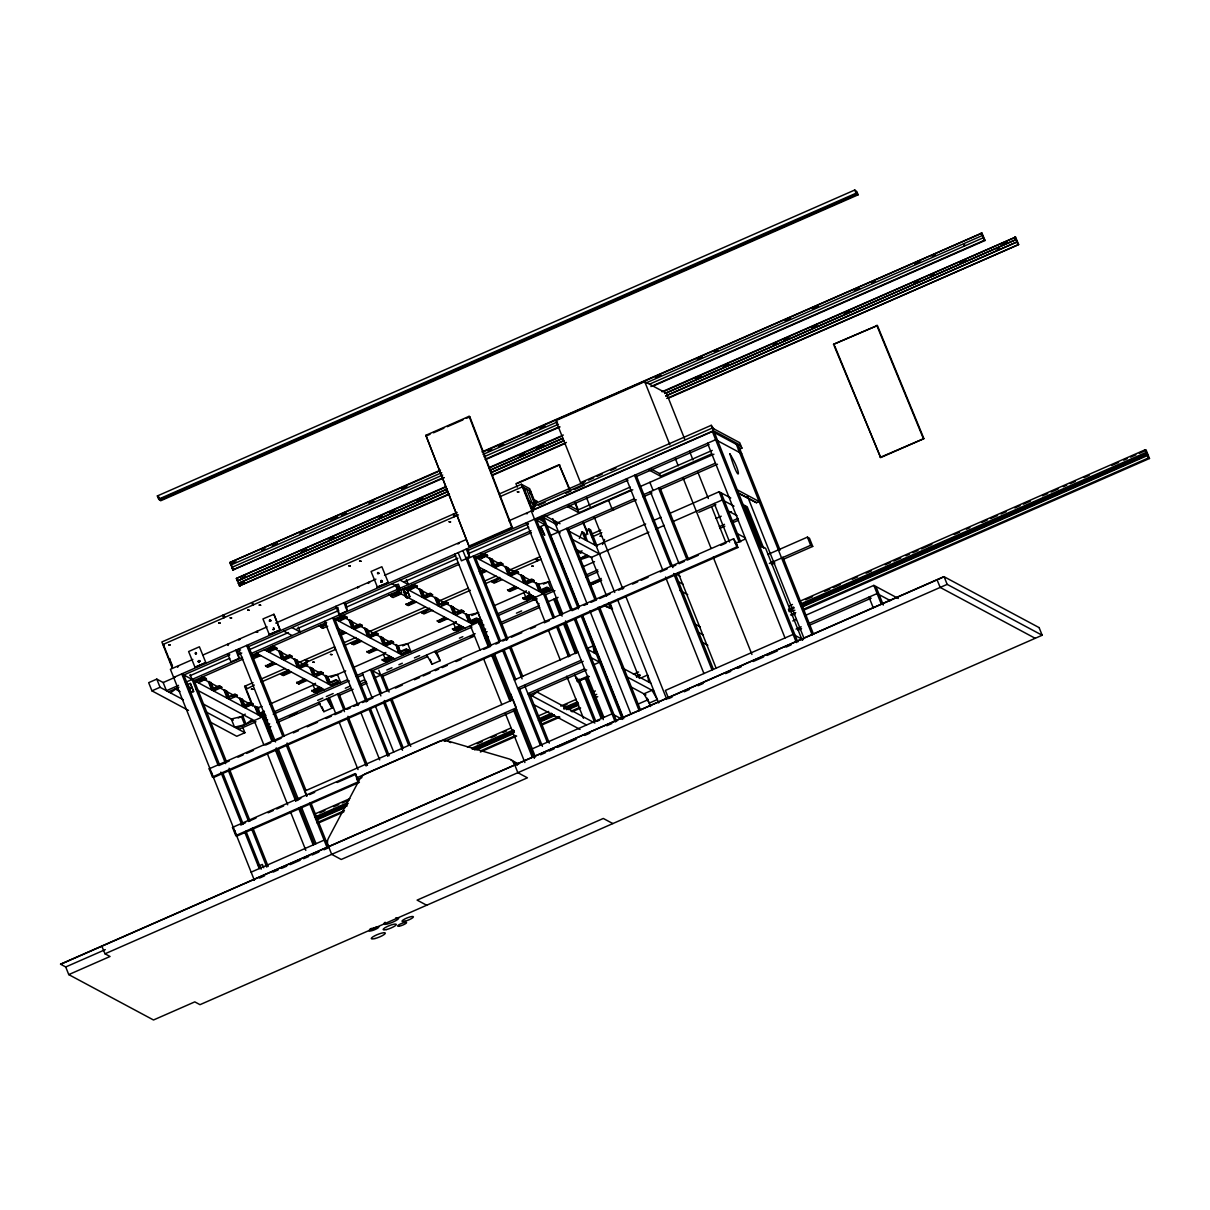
<?xml version="1.0" encoding="UTF-8"?>
<svg xmlns="http://www.w3.org/2000/svg" width="1210" height="1210" viewBox="0 0 1210 1210"><rect width="100%" height="100%" fill="white"/><g stroke="black" fill="none" stroke-linecap="round" stroke-linejoin="round"><path stroke-width="1.5" d="M190.62 688.626L190.862 687.522M195.082 653.461L195.718 652.614M196.08 654.02L196.307 652.961M196.534 653.43L195.551 652.523M199.786 661.28L199.226 662.263M377.384 573.132L378.004 572.617M398.196 588.332C398.892 590.994 396.683 589.391 398.71 589.452M406.197 593.263L407.452 593.293L406.288 593.157M487.63 636.899L486.859 635.946L487.796 636.657M190.167 687.719L190.545 688.687M257.791 632.27L257.034 631.257L256.444 632.285M270.692 620.73L269.391 621.108L269.875 620.049M274.125 628.913L272.658 629.563M382.254 581.481L381.468 582.297M526.048 513.63L527.484 513.6M169.476 658.784L169.914 659.556L169.748 658.784M535.077 504.842L529.36 490.549M543.366 518.924L544.757 515.581M579.348 538.495L582.131 531.795L584.203 532.899L587.455 541.067M585.065 537.164L588.544 528.8L590.616 529.904L597.12 546.239L568.609 530.978M602.519 544.47L604.607 539.448M196.307 653.521L195.521 654.035M269.573 620.291L269.694 621.335M380.802 580.921C379.834 583.477 384.296 581.738 381.483 580.452M432.908 610.49L431.577 610.505M270.586 621.32L270.601 620.14L269.543 620.064M270.632 730.795L271.176 730.553M487.101 636.853L487.887 636.702M170.565 692.922L176.6 688.248M196.247 681.654L202.282 676.995M266.533 650.829L272.568 646.155M336.819 619.989L342.853 615.33M245.237 714.097L242.817 715.972L246.069 724.14L252.103 719.466M407.089 589.164L413.139 584.49M315.523 683.272L313.103 685.132L316.354 693.315L322.389 688.641M477.375 558.324L483.425 553.666M385.793 652.447L383.388 654.308L386.64 662.475L392.675 657.817M456.079 621.607L453.674 623.483L456.911 631.65L462.961 626.977M526.365 590.783L523.945 592.643L527.197 600.81L533.247 596.152L524.958 599.615L522.886 598.511L530.056 594.564L528.861 591.569M532.097 695.841L538.148 691.182M964.536 245.69C963.236 244.42 965.777 244.692 964.143 245.675M377.671 572.633L379.002 573.192M381.18 580.618L380.969 582.222M270.964 730.643L270.707 731.581M159.296 499.715L157.345 495.949L854.774 190.015L856.861 191.603L858.102 194.825L160.673 500.758L158.298 497.688L158.661 498.626L159.296 499.715L857.376 193.66L855.727 191.755L856.725 193.766L855.999 193.237L854.774 190.015M158.571 499.17L855.999 193.237M159.962 500.214L857.391 194.281L858.102 194.825M425.859 435.298L469.117 416.316L469.843 416.845L512.495 527.862L469.253 546.844L425.859 435.298L468.572 545.075M426.586 435.812L430.049 434.299M433.513 432.787L443.889 428.219M447.352 426.707L462.916 419.885M466.379 418.358L469.843 416.845M230.989 565.115L229.764 562.559L440.516 470.1M481.988 451.905L981.96 233.076L985.031 240.487L653.339 385.975M229.764 562.559L437.778 471.779M482.699 452.086L981.96 233.076M684.603 438.867L666.468 393.28L644.733 381.649L555.874 420.626L580.981 483.758M232.426 568.579L230.535 564.026L235.935 561.803M261.844 550.429L265.293 548.917M272.205 545.892L277.392 543.608M299.853 533.761L305.026 531.492M330.95 520.118L337.847 517.093M341.311 515.566L346.499 513.297M368.944 503.451L374.132 501.182M401.78 489.052L406.953 486.783M488.159 451.164L491.608 449.636M498.52 446.611L503.708 444.342M526.153 434.481L531.341 432.212M539.978 428.431L545.165 426.147M655.729 377.656L660.917 375.372M697.187 359.461L702.375 357.192M714.46 351.883L717.923 350.371M785.29 320.816L790.478 318.548M812.938 308.686L818.126 306.417M854.396 290.506L859.584 288.222M871.669 282.928L875.133 281.401M914.866 263.977L920.039 261.708M932.139 256.399L935.587 254.887M230.807 565.07L441.756 472.671M483.032 454.431L557.508 421.897M645.414 383.207L982.49 235.466L981.25 232.895M444.312 477.678L232.834 569.955L231.775 567.445L442.739 475.031M484 456.79L558.476 424.256M649.846 384.039L983.276 237.78L985.031 240.487M232.834 569.955L443.586 477.511M485.059 459.316L559.338 426.737M650.904 386.565L984.32 240.306M485.77 459.498L560.048 426.903M446.913 489.203L237.402 580.997L236.343 578.471L445.688 486.647M488.931 467.665L563.331 435.04M661.946 391.783L1015.583 237.13L1018.654 244.541L669.19 397.833M236.343 578.471L446.399 486.813M489.657 467.831L560.593 436.719M664.396 391.193L1015.583 237.13M240.79 578.471L245.993 576.202M301.351 551.911L306.538 549.627M329.029 539.766L334.217 537.497M379.199 517.759L382.662 516.246M389.575 513.206L394.778 510.923M417.268 501.061L422.456 498.792M519.332 456.291L524.52 454.007M536.635 448.698L543.562 445.658M695.795 378.881L700.998 376.597M723.489 366.736L728.677 364.452M773.659 344.729L777.107 343.216M784.035 340.176L789.222 337.892M811.713 328.031L816.901 325.762M844.58 313.617L849.783 311.333M913.792 283.261L918.98 280.977M931.095 275.668L934.543 274.156M960.498 262.767L965.686 260.483M1002.016 244.556L1007.219 242.272M237.402 580.997L446.732 489.173M489.989 470.191L562.65 438.322M664.713 393.537L1016.113 239.535L1014.872 236.963M490.171 470.236L562.832 438.368M666.634 392.827L1016.113 239.535M449.47 494.224L239.414 585.882L238.37 583.356L447.715 491.532M490.958 472.55L563.618 440.682M665.697 395.897L1017.081 241.894L665.878 395.942M447.897 491.562L238.37 583.356M491.154 472.596L563.815 440.727M244.208 582.222L239.02 584.49L237.341 579.983M239.414 585.882L448.759 494.043M492.001 475.076L566.401 442.452M666.74 398.423L1018.654 244.541M492.727 475.243L565.388 443.374M517.351 487.131L515.914 483.652L559.171 464.685L569.774 489.218M833.539 344.321L877.371 325.52L923.911 438.625L880.653 457.592L833.539 344.321L877.371 325.52M518.228 483.077L559.746 464.852M224.757 616.389L222.685 615.285L161.868 641.966L172.364 668.374M455.202 515.309L453.13 514.205L252.421 602.247L253.45 604.818M457.183 512.42L453.81 513.902L454.839 516.489M499.427 493.892L521.389 484.257L529.662 488.689L535.425 503.178M458.454 514.885L162.881 644.537L164.227 645.263M499.942 496.69L522.417 486.844L530.691 491.275M195.007 667.285L188.609 651.54L199.408 646.79L205.821 662.551L195.007 667.285L205.821 662.551M269.346 634.675L262.948 618.93L273.929 614.272L280.16 629.941L269.165 634.584L280.16 629.941M377.475 587.243L371.077 571.498L381.876 566.749L388.289 582.509L377.293 587.152L388.289 582.509M583.235 484.65L582.161 481.928L711.238 425.315L713.703 428.779M534.941 506.854L533.852 504.131L585.156 481.625M588.574 480.128L593.702 477.874M597.12 476.377L602.247 474.123M610.793 470.372L615.92 468.119M538.359 505.356L545.196 502.347M565.72 493.347L570.848 491.094M574.266 489.596L584.521 485.104M741.896 448.169L739.779 444.887L713.401 430.76L533.64 509.607L532.551 506.884L712.312 428.037L739.733 442.709L741.896 448.169L738.448 449.681M192.844 659.435L170.398 669.281L254.387 880.32M203.204 654.897L267.092 626.871M275.729 623.074L375.871 579.151M384.508 575.37L465.668 539.766M508.835 520.829L712.387 431.531L738.433 445.477L780.072 550.111M163.456 682.682L156.801 679.112L148.679 682.667L151.931 690.849L188.533 710.436M468.527 546.315L511.785 527.348L512.495 527.862M173.65 677.449L715.639 439.699L741.685 453.644M175.268 677.222L163.168 682.531L166.42 690.698L178.52 685.389M182.649 675.528L229.371 655.034M248.398 646.684L336.652 607.964M345.304 604.168L455.746 555.723M467.786 550.444L527.999 524.036M628.02 480.158L536.605 520.255L572.194 609.719M670.839 566.477L634.554 475.273L636.611 476.377L709.09 444.599M151.931 690.849L160.053 687.28L183.33 699.758M395.579 585.322L398.362 584.173L401.614 592.356L398.831 593.49L395.579 585.322L396.956 586.063L400.208 594.231L398.831 593.49M189.94 675.74L229.688 658.3M238.34 654.519L241.788 653.007M248.715 649.967L288.464 632.527M297.1 628.731L338.588 610.536M345.5 607.511L395.625 585.519M404.276 581.723L457.864 558.218M468.225 553.681L528.725 527.136M651.404 469.147L659.556 473.518L712.236 450.407M239.081 658.346L235.829 650.178L237.901 651.283L239.081 658.346L230.959 661.9L227.722 653.733L229.779 654.852M335.851 606.301L339.087 614.468L347.209 610.914L346.03 603.851L343.958 602.746L347.209 610.914M469.525 557.265L466.273 549.098L468.346 550.202L469.525 557.265L461.418 560.82L458.166 552.652M568.14 504.888L577.805 510.06L630.183 487.086M185.432 682.364L242.469 657.348M251.105 653.551L458.469 562.589M466.757 558.959L531.054 530.751M538.389 527.53L544.878 524.686M409.842 596.712L406.515 588.499L409.842 596.712L407.15 597.906L405.758 597.165L402.854 588.846L404.14 589.542L407.392 597.71L406.106 597.014L402.854 588.846M168.493 691.817L178.868 687.265M242.802 659.208L194.175 680.549L226.285 761.226M251.438 655.427L326.639 622.439M334.384 619.036L458.817 564.465M474.365 557.644L531.387 532.627M649.226 470.13L660.645 476.241L711.616 453.886M567.626 506.748L578.879 512.783L631.257 489.808M190.908 692.755L193.615 691.576L190.363 683.408L187.656 684.588L186.279 683.847M402.507 588.998L403.898 589.739L406.59 588.544M196.822 680.776L204.263 677.509L206.32 678.613L198.485 682.848M251.695 656.697L257.639 654.096M268.59 649.286L274.534 646.684L276.878 648.469L268.771 652.024M327.698 626.175L322.828 628.308L320.771 627.203L326.443 623.906M338.876 618.461L344.82 615.845L347.164 617.629L339.057 621.199M401.221 593.913L393.114 597.483L391.042 596.364L398.211 592.431M407.679 588.272L415.106 585.02L417.178 586.124L409.343 590.359M477.95 557.447L485.392 554.18L487.464 555.299L479.614 559.534M632.8 489.793L555.254 523.824L587.122 603.896M639.545 486.844L713.93 454.219M196.413 681.744L204.52 678.19L206.592 679.294M252.103 657.317L258.592 654.474M266.699 650.919L274.806 647.365L276.878 648.469M320.771 627.203L325.626 625.071M336.985 620.08L345.092 616.525L347.164 617.629M391.042 596.364L399.164 592.809M407.271 589.255L415.378 585.701L417.45 586.805M477.557 558.43L485.664 554.861L487.736 555.98M200.376 681.23L206.32 678.613M255.249 657.151L259.711 655.2M269.18 651.04L276.606 647.789M340.948 619.565L346.892 616.949M395.821 595.486L400.283 593.535M409.736 589.391L417.178 586.124M481.519 557.901L487.464 555.299M252.557 659.132L260.664 655.578M213.474 688.505L211.084 682.516L208.347 681.699L211.599 689.866L219.706 686.312L221.763 687.431L213.656 690.986M283.76 657.68L281.37 651.691L278.618 650.874L281.87 659.042L289.992 655.487L292.049 656.591L283.942 660.146M354.031 626.841L351.656 620.851L348.904 620.049L352.155 628.217L360.262 624.647L362.334 625.767L354.227 629.321M424.317 596.016L421.942 590.026L419.189 589.209L422.441 597.377L430.548 593.823L432.62 594.927L424.513 598.496M494.603 565.191L492.213 559.186L489.475 558.385L492.727 566.552L500.834 562.998L502.906 564.102L494.799 567.656M189.531 692.014L191.165 692.559L187.913 684.391L186.612 683.695M492.213 559.186L493.498 564.389M634.327 498.732L550.384 535.546L579 607.465M642.782 495.011L715.443 463.143M567.445 530.071L636.399 499.836M643.145 496.871L651.933 493.014M687.129 560.033L658.512 488.114L660.584 489.218L717.515 464.247M221.763 687.431L219.434 685.631L211.992 688.898L209.012 681.411M275.835 663.715L267.728 667.27L265.655 666.15L272.825 662.218M279.298 650.572L282.278 658.058L289.719 654.807L292.049 656.591M340.131 632.694L343.096 631.378M362.334 625.767L359.99 623.967L352.564 627.234L349.584 619.747M416.406 602.051L408.299 605.605L406.227 604.501L413.381 600.553M419.87 588.922L422.85 596.409L430.276 593.142L432.62 594.927M479.205 571.68L483.667 569.728M502.906 564.102L500.562 562.317L493.136 565.569L490.156 558.082M265.655 666.15L273.762 662.596M339.178 633.904L344.048 631.771M406.227 604.501L414.334 600.931M481.368 571.528L484.62 570.107M214.064 690.002L221.506 686.751M265.383 665.47L267.455 666.589L271.917 664.623M291.776 655.911L284.35 659.178L282.278 658.058M342.203 633.798L345.168 632.497M354.636 628.338L362.062 625.086M405.955 603.82L408.027 604.924L415.454 601.657M427.886 596.212L424.922 597.513L422.85 596.409M482.76 572.133L485.739 570.833M495.192 566.688L498.172 565.372M341.25 635.008L346.12 632.875M480.204 574.054L486.692 571.211M229.068 696.869L226.694 690.88L223.941 690.063L227.193 698.231L235.3 694.676L237.372 695.78L229.265 699.335M299.354 666.029L296.979 660.04L294.227 659.238L297.478 667.406L305.585 663.836L307.658 664.955L299.551 668.51M369.64 635.205L367.265 629.215L364.512 628.398L367.764 636.566L375.871 633.011L377.943 634.116L369.837 637.67M439.926 604.365L437.536 598.375L434.798 597.574L438.05 605.741L446.157 602.187L448.229 603.291L440.122 606.845M510.212 573.54L507.822 567.55L505.084 566.734L508.336 574.901L516.443 571.347L518.515 572.466L510.393 576.02M296.979 660.04L298.9 666.876M252.421 705.884L244.632 686.297L253.071 682.591M261.526 678.886L285.182 668.51M298.688 662.581L305.449 659.616L308.202 661.083M343.837 642.782L355.952 637.458M368.067 632.149L425.164 607.102M439.003 601.037L468.421 588.12M484 581.299L496.1 575.99M508.215 570.666L535.909 558.521L537.966 559.64M539.962 556.751L536.574 558.233L537.603 560.805M590.646 534.517L600.78 530.071M254.297 685.072L246.311 689.216M261.209 682.047L288.872 669.917M301.411 664.411L335.533 649.437L334.505 646.866L306.13 659.314L307.159 661.9M344.185 645.641L358.704 639.273M371.833 633.511L429.656 608.161M441.756 602.852L470.357 590.298M485.013 583.87L499.745 577.412M511.845 572.103L541.233 559.217M591.675 537.089L601.809 532.642M237.372 695.78L235.042 693.995L227.601 697.247L224.621 689.76M291.444 672.064L283.337 675.619L281.264 674.514L288.419 670.567M294.907 658.936L297.887 666.423L305.313 663.156L307.658 664.955M361.729 641.239L353.607 644.794L351.55 643.69L358.704 639.742M377.943 634.116L375.599 632.331L368.173 635.598L365.193 628.111M432 610.4L423.893 613.954L421.821 612.85L428.99 608.917M448.229 603.291L445.885 601.506L438.459 604.758L435.479 597.271M502.286 579.575L494.179 583.129L492.107 582.025L499.276 578.077M518.515 572.466L516.171 570.666L508.729 573.933L505.75 566.446M281.264 674.514L289.371 670.96M351.55 643.69L359.657 640.12M421.821 612.85L429.943 609.295M492.107 582.025L500.214 578.471M232.638 697.051L237.099 695.1M280.992 673.834L283.064 674.938L289.009 672.337M301.441 666.876L307.385 664.275M351.278 643.009L353.335 644.113L360.777 640.846M370.245 636.702L377.671 633.435M421.564 612.169L423.621 613.273L426.601 611.973M442.013 605.212L447.957 602.61M491.835 581.345L493.907 582.449L496.886 581.148M510.802 575.037L518.243 571.77M252.981 704.144L245.282 706.716L242.302 699.229L239.55 698.412L242.802 706.595L250.909 703.025L252.981 704.144L244.874 707.699M314.963 674.394L312.573 668.404L309.836 667.587L313.087 675.755L321.195 672.2L323.267 673.304L315.16 676.859M393.552 642.48L385.839 645.051L382.859 637.564L380.121 636.762L383.373 644.93L391.48 641.376L393.552 642.48L385.43 646.034M455.535 612.729L453.145 606.739L450.407 605.923L453.659 614.09L461.766 610.536L463.838 611.64L455.716 615.209M525.821 581.904L523.431 575.915L520.678 575.098L523.93 583.265L532.052 579.711L534.109 580.815L526.002 584.37M242.302 699.229L243.573 704.432M312.573 668.404L314.509 675.225M582.07 550.822L578.819 552.244L580.891 553.348M645.656 523.975L596.106 545.71L614.725 592.461M652.492 520.981L661.023 517.23M669.569 513.479L719.103 491.744L730.764 497.991M252.709 703.464L250.636 702.345L243.21 705.611L240.23 698.125M307.037 680.428L298.93 683.983L296.858 682.879L304.028 678.931M323.267 673.304L320.922 671.52L313.496 674.787L310.516 667.285M377.323 649.588L369.216 653.143L367.144 652.039L374.313 648.106M393.28 641.799L391.208 640.695L383.767 643.947L380.787 636.46M447.609 618.764L439.502 622.318L437.43 621.214L444.599 617.266M463.838 611.64L461.494 609.855L454.052 613.122L451.073 605.635M517.895 587.924L509.788 591.493L507.716 590.374L514.885 586.442M534.109 580.815L531.78 579.03L524.338 582.282L521.359 574.795M586.517 555.012L579.348 558.959L587.455 555.405M296.858 682.879L304.98 679.309M367.144 652.039L375.266 648.484M437.43 621.214L445.537 617.66M507.716 590.374L515.823 586.82M300.156 682.652L304.618 680.686M317.05 675.24L322.994 672.624M366.872 651.358L368.944 652.462L376.386 649.21M440.712 620.987L445.174 619.036M457.607 613.576L463.566 610.959M507.444 589.693L509.516 590.813L516.942 587.546M526.411 583.402L533.837 580.135M589.527 556.509L581.148 559.383M648.908 532.143L591.251 557.432L606.603 596.016M655.744 529.148L664.275 525.397M672.82 521.646L722.355 499.927L734.016 506.158M259.848 713.356L257.473 707.351L254.72 706.549L257.972 714.717L264.461 711.873M330.133 682.516L327.759 676.526L325.006 675.709L328.258 683.877L336.365 680.322L338.437 681.442L330.33 684.996M395.973 644.582L398.544 653.052L406.651 649.498L408.723 650.602L400.616 654.156L398.03 645.701L401.024 653.188L398.952 652.069L395.973 644.582L398.03 645.701M470.705 620.851L468.315 614.861L465.578 614.06L468.83 622.227L476.937 618.658L479.009 619.777L470.902 623.332M549.295 588.937L541.581 591.524L538.601 584.037L535.864 583.22L539.115 591.387L547.222 587.833L549.295 588.937L541.173 592.507M698.805 512.269L715.881 504.782M257.473 707.351L260.21 715.912L265.308 714.686M327.759 676.526L329.029 681.729M468.315 614.861L470.418 621.789M538.601 584.037L540.053 589.33M238.219 717.984L243.724 715.579M269.649 704.205L314.57 684.497M330.935 677.313L345.682 670.854M354.318 667.058L383.691 654.171M402.703 645.837L456.276 622.333M471.824 615.512L478.736 612.472M494.3 605.65L523.673 592.764M543.411 584.112L549.597 581.405M582.433 566.991L594.518 561.682M255.401 706.247L258.38 713.734L264.325 711.132M322.223 688.55L314.116 692.105L312.044 691.001L319.198 687.053M338.437 681.442L336.093 679.642L328.666 682.909L325.687 675.422M392.509 657.726L384.387 661.28L382.33 660.161L389.484 656.228M398.952 652.069L406.378 648.817L408.723 650.602M462.78 626.886L454.673 630.44L452.601 629.336L459.77 625.389M479.009 619.777L476.664 617.977L469.238 621.244L466.258 613.757M549.022 588.257L546.95 587.152L539.509 590.419L536.529 582.933M312.044 691.001L320.151 687.446M382.33 660.161L390.437 656.606M452.601 629.336L460.723 625.782M522.886 598.511L530.993 594.942M263.417 713.537L260.452 714.853L258.38 713.734M315.326 690.774L321.27 688.172M382.058 659.48L384.115 660.599L391.556 657.332M405.471 651.222L408.451 649.921M455.898 629.109L460.36 627.158M472.792 621.698L478.736 619.096M522.614 597.831L524.686 598.935L532.128 595.668M260.044 715.821L264.914 713.688M236.6 728.284L265.988 715.397M274.625 711.616L347.209 679.778M355.846 675.982L481.988 620.639M497.552 613.818L552.849 589.572M585.685 575.158L597.77 569.865M537.18 598.859C535.425 601.052 529.783 598.027 535.107 597.74L537.134 602.852L539.206 603.956M716.108 518.44L721.236 516.186M728.057 513.191L731.475 511.694M238.673 729.403L255.96 721.81M262.873 718.785L266.321 717.273M273.233 714.233L349.266 680.882M357.918 677.086L363.091 674.817M371.742 671.021L471.961 627.067M478.873 624.027L482.336 622.515M497.885 615.693L534.17 599.767M544.545 595.229L554.921 590.677M586.018 577.034L598.118 571.725M317.655 700.363L322.828 698.079M326.292 696.567L333.204 693.542M345.304 688.233L350.492 685.949M359.128 682.168L364.316 679.884M386.792 670.038L391.98 667.754M398.892 664.729L402.34 663.216M414.44 657.907L419.628 655.623M459.392 638.184L462.84 636.672M516.428 613.167L521.616 610.899M242.287 726.182L244.889 732.716L236.767 736.285L210.162 722.022M266.139 725.41L269.709 723.852M276.606 720.827L350.855 688.248M359.491 684.467L366.403 681.427M374.268 677.978L475.182 633.707M482.079 630.682L485.649 629.124M501.076 622.348L539.07 605.696M547.283 602.081L558.067 597.362M589.134 583.719L601.234 578.425M719.36 526.607L724.487 524.353M731.309 521.359L738.145 518.364M289.493 716.38L297.221 712.992M590.132 584.611L600.508 580.059M880.078 457.425L923.911 438.625M289.659 716.471L297.388 713.083M473.67 635.764L470.418 637.02M268.771 731.868L267.153 726.817L268.454 727.512L271.705 735.68L270.405 734.984M590.707 584.793L601.083 580.24M276.969 722.673L320.242 703.706M339.269 695.342L353.108 689.277M361.775 685.48L366.963 683.196M382.526 676.375L427.523 656.637M436.175 652.84L474.244 636.142M501.893 624.012L539.736 607.405M589.633 585.534L601.673 580.24M719.723 528.467L724.835 526.214M733.381 522.463L738.508 520.224M266.82 726.968L268.196 727.709L270.904 726.514M487.146 631.665L484.439 632.845L483.062 632.119M318.593 702.405L323.902 711.677L332.024 708.122L328.772 699.955L326.7 698.851L332.024 708.122M426.722 654.973L432.03 664.245L440.153 660.69L436.901 652.523L434.829 651.419L440.153 660.69M736.542 544.092L737.903 547.48L213.474 777.531L212.446 776.971L209.194 768.804L733.608 538.752L735.877 542.64M218.874 765.567L229.265 760.999M237.916 757.203L243.104 754.934M246.568 753.406L253.495 750.381M265.61 745.058L270.798 742.789M274.262 741.261L281.189 738.221M293.304 732.912L298.492 730.628M307.143 726.832L317.534 722.279M326.186 718.483L331.374 716.214M334.837 714.686L341.764 711.661M346.952 709.378L350.416 707.865M353.88 706.337L359.067 704.069M362.531 702.541L372.922 697.989M395.413 688.112L402.34 685.087M414.455 679.763L419.643 677.494M423.107 675.966L430.034 672.942M435.222 670.658L438.685 669.145M442.149 667.617L447.337 665.349M455.988 661.552L461.192 659.269M483.682 649.392L490.61 646.367M495.798 644.083L499.261 642.57M502.725 641.043L507.913 638.774M511.376 637.246L521.767 632.694M530.419 628.898L535.606 626.629M544.258 622.832L549.461 620.548M571.952 610.672L578.879 607.647M584.067 605.363L587.531 603.851M590.994 602.323L596.182 600.054M599.646 598.527L610.037 593.974M618.688 590.178L623.876 587.909M632.527 584.112L637.731 581.828M641.179 580.316L648.106 577.276M660.221 571.952L667.149 568.927M672.337 566.643L675.8 565.13M679.264 563.603L684.452 561.334M687.915 559.807L698.306 555.254M720.797 545.377L725.985 543.108M735.272 543.456L745.315 539.04M212.446 776.971L736.86 546.92L737.903 547.48M767.821 554.498L807.418 537.134L809.475 538.253L812.727 546.421L783.475 559.247M769.348 563.421L810.67 545.302L812.727 546.421M771.42 564.541L774.869 563.028M514.295 679.944L577.896 652.054M586.608 648.711L593.097 645.868L594.276 652.931M581.148 660.221L517.532 688.127L519.604 689.231L583.205 661.326M584.611 668.782L527.893 693.663L586.517 724.987M593.112 665.046L599.6 662.203L591.327 657.771M529.95 694.767L586.684 669.886M359.4 782.326L236.782 836.125L235.753 835.566L232.501 827.398L355.12 773.614L358.296 779.769L358.054 778.938M240.442 824.917L245.615 822.649M249.078 821.136L255.991 818.096M268.076 812.802L273.248 810.519M276.712 809.006L283.609 805.981M295.709 800.672L300.882 798.403M309.518 794.622L314.706 792.338M337.151 782.492L356.148 774.158M588.166 676.042L577.291 680.807L574.962 674.968M356.39 777.985L516.322 707.835L513.07 699.667L304.996 790.947L306.947 795.847M589.013 676.511L577.442 681.578L589.134 676.572M356.738 779.86L361.911 777.591M444.448 741.382L516.67 709.71M235.753 835.566L358.372 781.781L355.12 773.614M315.265 813.816L349.841 798.645M467.423 747.069L510.65 728.117M538.314 715.972L548.69 711.435M560.79 706.126L576.353 699.289M591.917 692.468L595.38 690.955M633.42 674.257L638.608 671.989M789.026 605.998L792.49 604.486M799.402 601.446L1145.22 449.757L1146.248 450.317L1149.5 458.484L803.682 610.173M319.758 812.863L324.945 810.579M333.597 806.798L338.785 804.514M342.233 803.001L349.161 799.961M477.103 743.832L482.291 741.564M490.942 737.767L496.13 735.498M503.042 732.458L506.491 730.946M563.558 705.914L567.021 704.402M805.618 599.721L812.545 596.696M824.645 591.387L829.833 589.104M833.297 587.591L840.209 584.566M852.309 579.257L857.497 576.973M866.148 573.177L871.336 570.908M885.16 564.843L890.348 562.559M893.812 561.047L900.724 558.007M905.912 555.738L909.375 554.225M912.824 552.698L918.012 550.429M921.476 548.917L931.851 544.364M954.327 534.502L959.515 532.218M966.427 529.193L969.891 527.681M981.991 522.357L987.178 520.088M990.627 518.576L997.554 515.536M1001.003 514.023L1006.191 511.739M1014.842 507.958L1020.03 505.674M1023.494 504.162L1030.406 501.121M1042.506 495.813L1047.694 493.544M1051.157 492.031L1058.069 488.991M1063.257 486.723L1066.706 485.195M1070.169 483.682L1075.357 481.414M1084.009 477.617L1089.197 475.333M1111.672 465.472L1118.584 462.447M1123.772 460.163L1127.236 458.651M1130.684 457.138L1135.872 454.854M1139.336 453.342L1146.248 450.317M314.645 817.143L347.497 802.729M471.991 748.113L513.494 729.917M539.433 718.543L551.533 713.235M563.633 707.926L577.472 701.845M636.248 676.057L639.712 674.545M788.406 609.311L793.594 607.042M800.521 604.002L1146.324 452.313L1147.004 453.372L1147.594 455.489L801.776 607.193M316.612 817.204L347.739 803.561M472.233 748.945L513.721 730.749M539.66 719.36L551.76 714.051M563.875 708.742L577.699 702.677L563.996 708.818M593.263 695.856L596.727 694.343M636.49 676.889L639.954 675.377M790.372 609.386L793.836 607.874M802.487 604.077L1146.687 453.205L800.869 604.894M316.733 817.279L347.86 803.622M472.354 749.005L513.842 730.81M539.781 719.436L551.881 714.127M636.611 676.95L640.075 675.437M788.769 610.218L793.957 607.934M317.05 817.446L346.453 804.544M472.671 749.187L514.159 730.976M538.374 720.358L552.199 714.293M566.038 708.228L578.138 702.919M789.086 610.385L792.55 608.857M801.186 605.076L1147.004 453.372M317.171 818.61L346.559 805.709M514.28 732.141L474.517 749.58L514.401 732.201M540.22 720.767L554.044 714.686M789.207 611.534L792.656 610.021L789.328 611.61M801.307 606.225L1147.231 454.597L801.428 606.301M315.568 819.427L346.68 805.769M540.341 720.827L554.165 714.762M317.61 818.837L346.998 805.951M474.955 749.822L512.995 733.124M542.383 720.237L552.758 715.685M566.598 709.62L576.973 705.067M803.47 605.711L1147.549 454.779M317.64 819.563L345.304 807.433M476.725 749.777L513.025 733.85M540.688 721.72L554.528 715.654M568.352 709.589L578.728 705.037M594.292 698.2L597.755 696.688M641.103 677.887L647.592 675.044L648.772 682.107M791.4 611.746L794.864 610.218M316.793 822.755L344.457 810.609M481.051 750.699L515.626 735.529M541.566 724.155L558.854 716.562M570.954 711.253L579.605 707.457M790.553 614.922L795.741 612.653M802.653 609.613L1148.472 457.924L1149.5 458.484M317.822 823.299L343.761 811.925M480.355 752L516.67 736.073M540.87 725.455L559.897 717.122M571.997 711.813L580.634 708.016M791.582 615.482L795.046 613.969M792.807 620.942L796.256 619.429M804.877 615.648L873.847 585.383L898.289 598.481M261.254 868.75L259.953 865.483L258.32 864.938L259.696 865.679L262.313 864.439L263.704 867.767M796.059 629.109L801.232 626.841M808.129 623.815L877.099 593.55L890.363 600.659M798.116 630.213L801.565 628.701M808.462 625.676L870.55 598.451M251.135 872.153L324.114 840.133L326.186 841.237M535.44 757.036L532.188 748.854L612.003 713.839L622.348 719.39L581.178 615.905M637.791 704.22L648.106 699.698M60.681 964.279L944.118 576.746L947.158 584.37L1042.158 635.25L199.998 1004.678L194.795 1001.88L153.504 1019.985L68.758 974.61L65.718 966.971L60.5 964.173L943.936 576.641L1039.314 627.718M259.469 878.082L264.566 875.843M273.052 872.123L278.149 869.899M281.537 868.402L286.634 866.178M290.022 864.681L300.216 860.219M303.604 858.722L308.701 856.498M312.089 855.001L318.88 852.022M323.977 849.783L327.365 848.301L309.457 803.304M540.537 754.798L545.619 752.559M549.022 751.062L554.12 748.839M557.523 747.341L576.202 739.144M584.687 735.423L589.784 733.184M606.77 725.743L611.867 723.504M672.095 697.081L668.646 698.593L665.394 690.426L793.125 634.403L803.016 639.697M684.179 691.787L689.367 689.503M697.989 685.722L703.161 683.453M725.607 673.607L730.779 671.338M737.692 668.313L741.14 666.801M753.225 661.492L763.586 656.954M767.034 655.442L777.395 650.889M786.016 647.108L791.189 644.839M65.718 966.971L105.285 949.623M101.791 946.069L104.998 953.798L947.158 584.37M68.758 974.61L110.034 956.49L104.998 953.798M398.332 588.257L399.224 588.771M273.505 629.82L273.959 628.232M198.954 660.599L197.986 661.552L198.924 662.43M199 662.339L199.726 661.053M271.403 731.747L270.616 731.521M388.803 595.169L398.982 592.718M318.517 625.993L325.309 624.36M538.102 584.43L548.281 581.98L551.533 590.147L541.354 592.597M251.635 656.017L258.426 654.383M467.816 615.255L477.995 612.805L481.247 620.972L471.068 623.422M330.496 685.087L340.675 682.637L337.424 674.469L327.245 676.919L329.196 681.82M256.974 707.744L262.056 706.519M592.824 721.931L599.615 720.298M378.019 572.481L378.987 573.389L377.822 573.903M381.241 580.467L382.254 580.891M228.145 645.474L227.389 644.476L228.645 644.28M199.166 662.43L198.228 661.174L199.786 660.932M998.885 248.837L997.524 249.426M1015.659 238.43L1017.534 242.983M982.036 234.377L983.911 238.93M270.072 619.898L270.874 620.624M273.354 627.884L274.307 628.761M199.015 660.494L199.907 661.144M998.477 248.443L997.206 248.776L998.114 249.88M514.205 763.525L517.85 772.691L527.409 777.818L341.235 859.478L331.676 854.351L328.031 845.185A8.198 7.91 -61.8 0 1 328.439 838.243L359.551 779.512A13.174 12.705 -61.8 0 1 366.025 773.477L438.912 741.503A13.174 12.705 -61.8 0 1 447.534 740.913L509.198 758.957A8.198 7.91 -61.8 0 1 514.205 763.525L517.381 765.234M513.327 762.481L518.757 764.07L510.802 759.804M603.896 605.363L612.457 609.114L609.855 602.58M604.35 605.817L612.457 609.114M534.775 504.162L528.483 500.804M936.994 579.696L940.2 587.425L1035.216 638.305M737.223 489.823L759.124 501.545L756.416 502.74L737.646 492.682L756.568 502.679M741.957 503.98L747.22 506.808L763.722 548.296M745.209 512.148L750.472 514.976M727.512 510.575L737.087 515.717M871.064 598.224L868.992 597.12L873.136 607.511M757.853 544.122L765.612 548.281L802.245 640.347M737.434 533.701L745.42 537.981M582.161 481.928L583.538 482.669M613.954 509.682L611.882 508.563L608.63 500.395M680.05 576.247L675.361 573.737L713.401 669.327M537.195 501.288L535.122 500.184L536.423 503.451M533.852 504.131L535.228 504.857M678.613 581.904L683.302 584.415M545.181 515.793L560.018 523.733M557.311 524.928L543.698 517.638L579.061 606.482M679.884 590.48L687.703 594.67M540.189 517.789L542.549 521.071L537.588 518.409M534.533 519.15L560.23 532.914M571.861 539.146L600.099 554.271M528.483 523.809L526.426 522.705L562.711 613.909M575.385 548.932L591.992 557.825M695.493 624.315L700.182 626.825M698.745 632.482L703.433 635.008M703.146 642.752L707.835 645.263M480.37 553.499L536.847 583.749M478.827 567.006L535.304 597.256L545.09 621.819M532.748 598.784L534.805 599.888M588.075 649.604L596.348 654.035M621.743 667.633L650.829 683.211M626.598 676.662L654.081 691.379M631.423 687.144L645.974 694.948M411.748 585.216L468.225 615.466M400.086 580.135L408.36 584.581L406.409 579.666M483.924 625.041L478.54 622.167L488.311 646.715M405.032 588.06L473.14 624.526M391.98 583.704L400.253 588.136M396.91 591.614L465.033 628.096M400.54 594.08L399.255 593.384L396.003 585.216M390.785 595.683L393.114 597.483M437.158 620.533L439.502 622.318M452.343 628.655L454.673 630.44M598.663 720.192L596.046 721.432L594.654 720.691L596.288 721.236M536.756 691.908L594.896 723.051M533.549 704.523L580.059 729.433M339.798 615.164L396.275 645.414M402.854 655.366L332.674 617.781L366.176 701.966M336.607 627.778L394.747 658.921M320.499 626.523L322.828 628.308M273.929 614.272L279.979 629.835M291.958 627.567L300.231 632.013L298.28 627.098M283.851 631.136L292.124 635.568M612.85 823.571L603.291 818.459L417.117 900.119L426.676 905.231M447.534 740.913L450.725 742.622M271.176 646.881L327.653 677.131M297.887 666.423L299.959 667.527M264.461 649.709L332.568 686.191M256.354 653.279L324.462 689.745M240.593 650.103L238.521 648.999L275.517 741.957M296.601 682.198L298.93 683.983M311.772 690.32L314.116 692.105M200.89 677.721L259.031 708.848M267.667 719.905L181.757 673.894L218.057 765.098M190.363 683.408L193.615 691.576M196.035 689.443L254.176 720.585L263.946 745.133M270.072 735.135L271.448 735.877L268.196 727.709M175.087 688.913L180.078 691.591M203.371 704.069L233.349 720.116M204.959 711.344L244.889 732.716M209.194 768.804L210.222 769.348M212.128 774.143L212.355 774.96L211.1 771.783M232.501 827.398L233.53 827.942M234.755 831.27L234.407 830.378L235.678 833.554M244.632 686.297L246.704 687.401M178.49 666.075L177.598 667.27M157.345 495.949L159.433 497.537M998.326 248.458L998.326 249.638L997.297 249.517M188.866 689.095L188.548 687.31L188.987 689.095M736.784 544.923L735.514 541.747M269.225 731.944C268.998 730.447 269.996 731.339 269.361 731.385M459.18 543.351L457.834 543.955M369.64 582.63L368.521 582.358L368.385 583.402M358.825 587.379L357.873 587.001L357.57 588.136M240.215 639.409L239.277 639.016L238.96 640.166M1016.899 241.849L1017.943 244.375M230.475 562.726L233.545 570.137M237.069 578.637L240.14 586.048M876.796 325.354L923.321 438.459M834.84 346.241L879.942 455.852M575.491 503.133L578.365 510.091M583.371 522.281L586.956 530.978M559.171 464.685L569.184 489.037M574.916 502.967L578.501 511.664M582.781 522.1L587.803 534.291M1145.22 449.757L1146.687 453.205M1147.11 454.536L1148.472 457.924M1039.133 627.627L1042.158 635.25M875.919 586.502L883.315 605.061M873.847 585.383L881.243 603.956M807.418 537.134L810.67 545.302M782.87 557.129L813.574 634.312M736.361 444.373L812.212 634.947M747.553 496.433L804.09 638.517M745.148 505.689L761.665 547.192M714.46 432.636L797.798 642.041M711.238 425.315L713.401 430.76M712.387 431.531L796.377 642.57M707.532 443.253L785.018 637.957M721.175 492.863L740.686 541.868M719.103 491.744L739.113 542.019M733.608 538.752L736.86 546.92M714.248 503.481L729.6 542.065M689.488 451.148L692.982 459.921M697.867 472.187L708.334 498.49M711.813 507.262L725.773 542.322M644.733 381.649L669.856 444.766M675.437 458.802L678.22 465.82M683.106 478.086L711.026 548.221M713.235 557.205L751.939 654.474M659.556 473.518L660.645 476.241M660.584 489.218L688.505 559.383M649.861 482.321L653.113 490.489M650.405 491.668L679.022 563.588M678.084 572.617L716.108 668.162M636.611 476.377L672.911 567.596M673.637 573.495L712.024 669.977M626.432 478.827L662.732 570.046M665.53 577.064L703.917 673.531M586.563 497.779L590.057 506.551M594.246 517.063L622.847 588.952M625.615 595.925L666.816 699.425M617.508 599.479L658.694 702.965M588.544 528.8L595.048 545.135M577.805 510.06L578.879 512.783M582.131 531.795L585.383 539.962M609.401 603.034L639.424 678.462M647.274 698.215L650.587 706.519M608.433 603.109L610.385 608.01M596.591 599.691L568.67 529.541L566.613 528.422L595.229 600.341M599.389 606.709L640.574 710.194M598.012 607.36L639.198 710.845M555.496 521.374L556.797 524.656M589.905 610.914L631.091 714.399M552.773 518.636L554.724 523.537M582.539 615.255L623.725 718.74M582.494 616.223L622.984 717.953M541.626 516.519L578.38 608.887M530.04 490.912L535.455 504.54M526.562 489.052L534.003 507.776M523.764 487.554L533.308 511.558M575.688 618.476L616.677 721.493M523.068 487.176L532.551 511.013M521.389 484.257L531.901 510.665M531.281 510.983L570.833 610.354M574.311 619.127L615.255 722.007M565.509 620.927L603.896 717.409M562.121 616.132L555.829 600.357L553.772 599.237L560.048 615.028M564.904 623.15L576.777 652.976M586.548 677.524L603.306 719.617M563.542 623.8L575.4 653.612M585.171 678.175L601.234 718.513M535.909 558.521L536.922 561.107M554.558 617.614L545.483 594.806L473.246 556.116L506.748 640.302M558.052 626.387L569.925 656.198M579 679.007L595.743 721.099M543.426 593.702L553.197 618.25M556.676 627.022L568.549 656.848M576.928 677.887L594.382 721.75M574.795 674.877L577.563 681.654M548.569 630.591L560.442 660.403M566.719 676.193L583.477 718.286M523.401 577.836L525.352 582.736M507.792 569.486L509.743 574.387M475.303 557.22L507.413 637.912M510.907 646.684L522.78 676.496M529.753 694.041L549.295 743.152M509.531 647.32L522.1 678.901M524.641 685.495L547.222 742.033M453.13 514.205L454.158 516.776M467.06 556.948L500.562 641.134M504.056 649.906L515.914 679.717M519.408 688.49L542.443 746.373M462.901 550.58L499.185 641.784M502.679 650.557L540.371 745.269M510.56 693.678L512.511 698.578M454.779 554.135L491.079 645.338M494.572 654.111L532.264 748.824M480.612 623.271L489.687 646.064M493.181 654.837L511.331 700.439M514.81 709.211L534.366 758.322M484.363 635.386L486.314 640.287M491.805 655.487L509.954 701.089M513.448 709.862L532.294 757.218M470.433 625.721L480.204 650.269M483.697 659.042L501.848 704.644M505.341 713.416L524.883 762.527M453.115 608.675L455.066 613.576M403.898 589.739L407.15 597.906M430.079 659.344L432.03 664.245M382.844 639.5L384.795 644.401M367.235 631.136L369.186 636.036M389.106 692.029L382.829 676.239L370.411 669.599L380.878 695.901M391.904 699.047L410.75 746.404M378.806 670.234L387.049 690.925M390.527 699.683L408.677 745.299M372.483 670.703L381.558 693.496M384.356 700.514L403.202 747.871M351.626 622.787L353.577 627.688M383.676 702.919L402.522 750.276M362.304 673.153L372.075 697.701M375.569 706.474L393.719 752.076M334.746 618.885L367.553 701.316M370.336 708.334L389.181 755.69M368.974 708.984L387.82 756.341M324.567 621.335L358.069 705.521M360.867 712.539L379.713 759.895M345.168 709.241L339.571 695.221L337.514 694.101L344.487 711.646M347.951 716.26L367.492 765.37M347.285 718.664L366.131 766.021M329.407 697.656L335.684 713.446M339.178 722.219L358.024 769.575M305.449 659.616L306.478 662.188M321.951 706.776L323.902 711.677M252.769 605.121L251.74 602.535L223.366 614.998L224.379 617.569M284.305 735.998L248.7 646.548L246.643 645.444L282.928 736.648M287.103 743.016L305.948 790.372M310.834 802.653L328.787 847.771M286.422 745.42L306.659 796.286M278.315 748.975L298.552 799.84M301.351 806.858L316.007 843.688M264.355 718.135L273.43 740.928M276.228 747.946L297.161 800.566M299.959 807.584L314.615 844.414M222.685 615.285L223.714 617.856M267.153 726.817L269.754 733.351M262.283 717.031L272.053 741.579M275.547 750.351L295.784 801.217M298.583 808.235L313.239 845.064M246.976 690.91L251.045 701.135M267.44 753.906L287.677 804.771M290.476 811.789L305.827 850.373M226.663 692.801L228.614 697.701M211.054 684.452L213.005 689.352M229.083 768.244L250.016 820.864M252.814 827.882L268.166 866.466M190.151 674.53L225.605 763.631M228.403 770.649L248.64 821.514M251.438 828.532L266.79 867.116M183.829 674.998L219.434 764.463M222.912 773.235L243.165 824.101M245.948 831.119L260.997 868.946M187.263 685.329L189.864 691.878M258.653 864.787L259.953 868.054M220.855 772.116L241.788 824.736M244.586 831.754L259.243 868.598M170.565 661.174L172.486 666.029M163.531 644.885L172.349 667.012M156.801 679.112L160.053 687.28M469.117 416.316L511.785 527.348M857.058 193.434L857.391 194.281M337.908 607.42L339.087 614.468M371.409 928.388A7.487 1.512 -21.7 0 1 369.882 929.204M375.629 927.163A5.233 1.059 -21.7 0 1 377.338 928.388A5.233 1.059 -21.7 0 1 369.322 931.004A5.233 1.059 -21.7 0 1 374.389 927.571M395.655 917.951A8.016 1.633 -21.7 0 1 394.142 921.536A8.016 1.633 -21.7 0 1 383.767 923.653M384.236 923.033A8.016 1.633 -21.7 0 1 385.188 922.277M168.659 644.809L170.096 644.975L168.659 644.809M218.662 622.863L220.114 623.044L218.662 622.863M230.157 617.826L231.594 617.992L230.157 617.826M247.717 610.127L249.169 610.294L247.717 610.127M251.423 689.14L252.86 689.307L251.423 689.14M259.212 605.076L260.649 605.257L259.212 605.076M312.921 662.157L314.358 662.324L312.921 662.157M330.496 654.444L331.933 654.61L330.496 654.444M348.752 565.796L350.204 565.977L348.752 565.796M359.567 561.062L361.019 561.228L359.567 561.062M449.107 521.782L450.559 521.949L449.107 521.782M517.366 491.835L518.818 492.001L517.366 491.835M531.886 566.114L533.323 566.28L531.886 566.114M600.145 536.166L601.582 536.332L600.145 536.166M404.442 592.597L405.547 594.155L404.488 592.597M524.535 489.596L525.14 490.958L524.535 489.596M530.131 492.591L530.736 493.952L530.161 492.591M485.331 635.568L486.087 637.277L485.376 635.568M528.876 500.486L529.481 501.848L528.876 500.486M540.961 527L544.636 535.168L540.961 527M729.887 453.871C739.673 486.617 742.622 473.942 729.887 453.871M534.578 598.92L535.697 598.527L534.639 598.859M578.259 704.069L566.159 709.378L578.38 704.144M652.024 690.275L643.902 693.829L649.226 703.116L657.332 699.546L652.024 690.275M407.709 643.629L397.53 646.08L400.782 654.247L410.961 651.812L407.709 643.629M241.471 716.562L231.291 719.012L234.543 727.18L244.722 724.73L241.471 716.562M484.696 632.664L483.395 631.968L486.647 640.135L487.948 640.831L484.696 632.664M386.444 929.567A7.033 1.422 -21.7 0 0 396.305 924.516A7.033 1.422 -21.7 0 0 386.504 926.89A7.033 1.422 -21.7 0 0 386.444 929.567M399.345 926.164A4.795 0.968 -21.7 0 0 406.545 922.776A4.795 0.968 -21.7 0 0 400.525 923.926A4.795 0.968 -21.7 0 0 399.345 926.164M404.896 921.234A6.111 1.24 -21.7 0 0 413.412 916.847A6.111 1.24 -21.7 0 0 404.866 918.934A6.111 1.24 -21.7 0 0 404.896 921.234M375.009 938.521A7.487 1.512 -21.7 0 0 385.309 933.137A7.487 1.512 -21.7 0 0 374.692 935.814A7.487 1.512 -21.7 0 0 375.009 938.521"/></g></svg>
